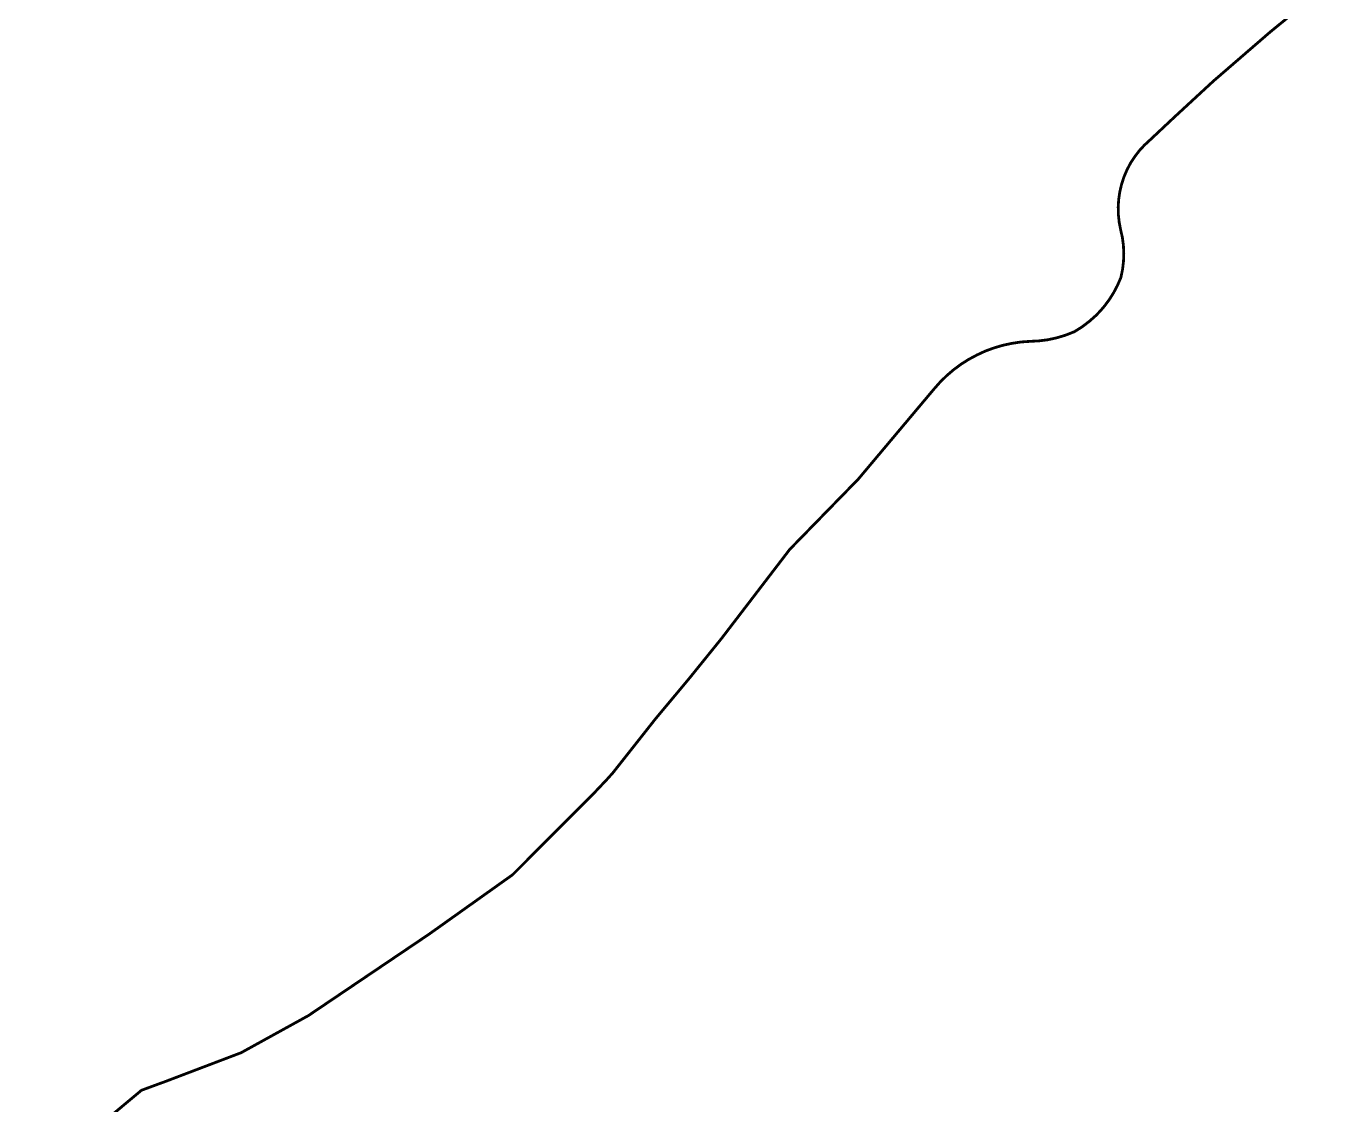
# Model space of a CAD drawing. Header units: metres. Extents: x 441395 to 476894, y 2561381 to 2578972.
# Drawn here: x 450170 to 451582, y 2571304 to 2572466 of the extents above; entities that cross this region are included whole.
import ezdxf

# ---------------------------------------------------------------- set-up
doc = ezdxf.new("R2010")
doc.units = ezdxf.units.M
doc.header["$LTSCALE"] = 8
doc.layers.add('A_MAIN_PIPE', color=5, linetype='Continuous')

msp = doc.modelspace()

# ---------------------------------------------------------------- linework, layer by layer
at = {"layer": 'A_MAIN_PIPE', "color": 5, "const_width": 3}
for points in [[(451580.6, 2572517.5), (451509.4, 2572459.4), (451448.1, 2572406.4), (451406.5, 2572368), (451380.2, 2572343.3), (451373.9, 2572337.5), (451368.3, 2572331.4), (451363.3, 2572324.8), (451358.8, 2572317.9), (451355, 2572310.6), (451351.8, 2572303), (451349.3, 2572295.2), (451348.2, 2572290.6), (451347.4, 2572287.1), (451346.2, 2572279), (451345.7, 2572270.8), (451345.9, 2572262.5), (451346.8, 2572254.3), (451348.4, 2572246), (451350.2, 2572238.1), (451351.3, 2572229.5), (451351.7, 2572221), (451351.4, 2572212.4), (451350.4, 2572203.8), (451348.6, 2572195), (451344.9, 2572186.5), (451340.9, 2572178.9), (451336.3, 2572171.5), (451333.6, 2572167.9), (451331.2, 2572164.6), (451326.7, 2572159.3), (451321.9, 2572154.3), (451314.7, 2572147.9), (451307, 2572142), (451298.4, 2572136.6), (451288.9, 2572132.9), (451279.6, 2572130.1), (451270, 2572128), (451260.4, 2572126.8), (451251.1, 2572126.3), (451241, 2572125.6), (451231.1, 2572124.1), (451221.4, 2572122), (451211.9, 2572119.2), (451202.6, 2572115.8), (451193.6, 2572111.6), (451184.8, 2572106.9), (451176.4, 2572101.6), (451168.5, 2572095.7), (451160.9, 2572089.2), (451153.8, 2572082.2), (451147.1, 2572074.6), (451133.4, 2572058.3), (451104.4, 2572023.8), (451076, 2571990), (451066, 2571978.1), (450991.7, 2571901.9), (450990.8, 2571900.6)], [(450990.8, 2571900.6), (450918.5, 2571806.2)], [(450918.5, 2571806.2), (450883.9, 2571763.4), (450847.5, 2571719.8), (450801.8, 2571661.9), (450796, 2571655.4), (450779.1, 2571637.5), (450767.9, 2571626.4)], [(450767.9, 2571626.4), (450761.6, 2571620.1), (450693.8, 2571552.1), (450604, 2571488.2), (450473.9, 2571400.4), (450401.6, 2571360.5), (450318.2, 2571328.8)], [(450318.2, 2571328.8), (450315.9, 2571328), (450294.2, 2571320), (450263.8, 2571294.6), (450250, 2571281.4), (450235.9, 2571267.9), (450208.4, 2571236.6), (450184.6, 2571197.7), (450171.7, 2571187.9)]]:
    msp.add_lwpolyline(points, dxfattribs=at)

doc.saveas('drawing.dxf')
